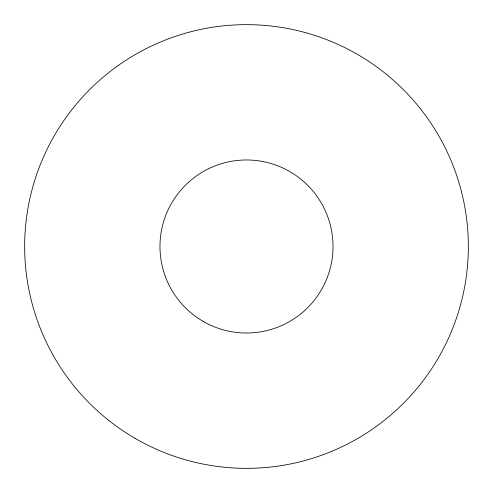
<?xml version="1.0" encoding="UTF-8"?>
<svg xmlns="http://www.w3.org/2000/svg" width="493" height="493" viewBox="0 0 493 493"><rect width="100%" height="100%" fill="white"/><g stroke="black" fill="none" stroke-linecap="round" stroke-linejoin="round"><path stroke-width="0.74" d="M135.575 438.628A221.85 221.85 0 0 0 468.35 246.5A221.85 221.85 0 0 0 135.575 54.372A221.85 221.85 0 0 0 135.575 438.628M203.239 321.43A86.522 86.522 0 0 0 333.021 246.5A86.522 86.522 0 0 0 203.239 171.57A86.522 86.522 0 0 0 203.239 321.43"/></g></svg>
